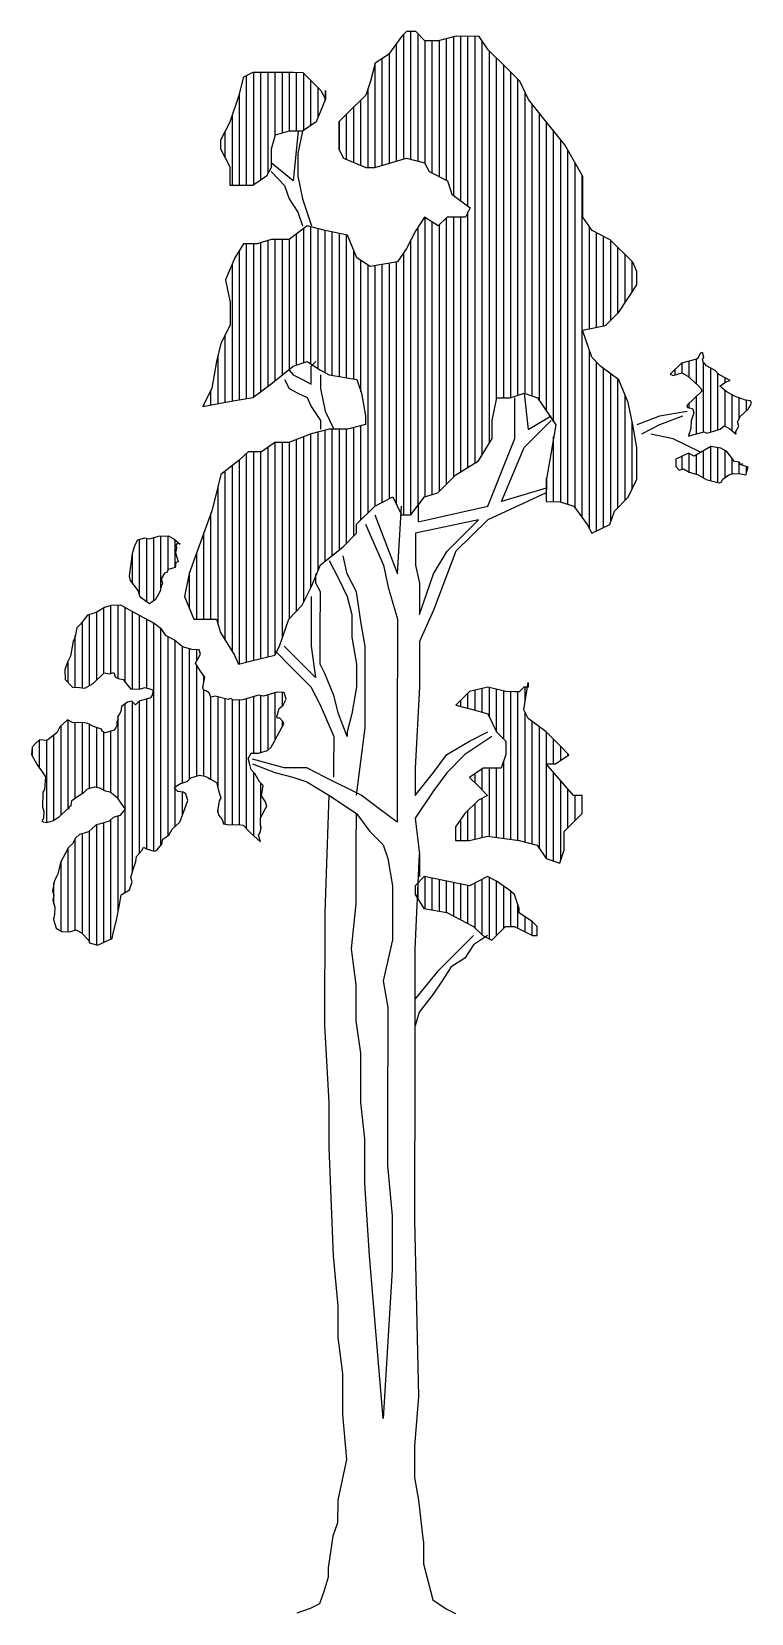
# Model space of a CAD drawing. Extents: x -1.95 to 2.08, y 0.02 to 8.89.
import ezdxf

# ---------------------------------------------------------------- set-up
doc = ezdxf.new("R2010")
doc.units = 0
doc.header["$LTSCALE"] = 0.4
doc.header["$MEASUREMENT"] = 0
doc.layers.get('0').update_dxf_attribs({"linetype": 'CONTINUOUS'})
doc.layers.add('ARBOLES', color=3, linetype='CONTINUOUS')

# ---------------------------------------------------------------- blocks, each defined once
blk = doc.blocks.new('*X14')
at = {"color": 0}
for p, q in [((12.24, 8.8612), (12.24, 9.1908)), ((12.26, 8.8671), (12.26, 9.216)), ((12.28, 8.8663), (12.28, 9.2242)), ((12.3, 8.8611), (12.3, 9.218)), ((12.32, 8.8535), (12.32, 9.1981)), ((12.34, 8.8274), (12.34, 9.198)), ((12.36, 8.817), (12.36, 9.1989)), ((12.38, 8.8067), (12.38, 9.2041)), ((12.4, 8.7644), (12.4, 9.2092)), ((12.42, 8.7495), (12.42, 9.211)), ((12.44, 8.7346), (12.44, 9.211)), ((12.46, 8.0147), (12.46, 9.211)), ((12.48, 8.0375), (12.48, 9.1977)), ((12.2, 8.8495), (12.2, 9.1491)), ((12.22, 8.8553), (12.22, 9.164)), ((12.5, 8.0705), (12.5, 9.1702)), ((12.52, 8.1941), (12.52, 9.1501)), ((11.82, 8.7931), (11.82, 9.1012)), ((11.84, 8.7946), (11.84, 9.1101)), ((11.86, 8.8084), (11.86, 9.1101)), ((11.88, 8.8277), (11.88, 9.1101)), ((11.9, 8.933), (11.9, 9.1101)), ((11.92, 8.9393), (11.92, 9.1101)), ((11.94, 8.945), (11.94, 9.1101)), ((11.96, 8.945), (11.96, 9.11)), ((11.98, 8.9471), (11.98, 9.107)), ((12.18, 8.8436), (12.18, 9.1361)), ((12.54, 8.1973), (12.54, 9.1301)), ((12.56, 8.1979), (12.56, 9.1101)), ((11.8, 8.7931), (11.8, 9.0509)), ((12, 8.9609), (12, 9.087)), ((12.02, 8.9843), (12.02, 9.067)), ((12.16, 8.8434), (12.16, 9.0653)), ((12.58, 8.2045), (12.58, 9.09)), ((12.6, 8.2094), (12.6, 9.0542)), ((12.04, 9.0331), (12.04, 9.0359)), ((12.12, 8.8575), (12.12, 9.0126)), ((12.14, 8.8491), (12.14, 9.0326)), ((12.62, 8.2025), (12.62, 9.0212)), ((11.78, 8.7931), (11.78, 8.9889)), ((12.08, 8.8908), (12.08, 8.9727)), ((12.1, 8.8659), (12.1, 8.9926)), ((12.64, 8.1899), (12.64, 8.996)), ((12.66, 8.1601), (12.66, 8.9709)), ((11.76, 8.8712), (11.76, 8.9437)), ((12.68, 8.1304), (12.68, 8.9457)), ((12.7, 7.9056), (12.7, 8.9205)), ((12.72, 7.8987), (12.72, 8.8909)), ((12.74, 7.8879), (12.74, 8.856)), ((12.76, 7.8609), (12.76, 8.821)), ((12.32, 7.9202), (12.32, 8.7033)), ((12.38, 7.9557), (12.38, 8.7023)), ((12.4, 7.9756), (12.4, 8.7042)), ((12.42, 7.9902), (12.42, 8.7042)), ((12.44, 8.0025), (12.44, 8.7186)), ((11.96, 8.2894), (11.96, 8.6571)), ((11.98, 8.2961), (11.98, 8.6725)), ((12, 8.2922), (12, 8.6773)), ((12.02, 8.2791), (12.02, 8.6721)), ((12.04, 8.2676), (12.04, 8.667)), ((12.06, 8.26), (12.06, 8.6628)), ((12.08, 8.2566), (12.08, 8.6586)), ((12.1, 8.2532), (12.1, 8.6544)), ((12.3, 7.8957), (12.3, 8.6762)), ((12.34, 7.9264), (12.34, 8.6902)), ((12.36, 7.9357), (12.36, 8.6834)), ((12.78, 8.3907), (12.78, 8.6771)), ((12.8, 8.3947), (12.8, 8.6598)), ((12.82, 8.3988), (12.82, 8.6495)), ((11.8, 8.1916), (11.8, 8.6112)), ((11.82, 8.195), (11.82, 8.6294)), ((11.84, 8.2), (11.84, 8.6294)), ((11.86, 8.2148), (11.86, 8.6326)), ((11.88, 8.2296), (11.88, 8.6385)), ((11.9, 8.2453), (11.9, 8.641)), ((11.92, 8.2616), (11.92, 8.6409)), ((11.94, 8.2778), (11.94, 8.6417)), ((12.12, 8.2498), (12.12, 8.6112)), ((12.26, 7.8689), (12.26, 8.6044)), ((12.28, 7.8689), (12.28, 8.64)), ((12.84, 8.4149), (12.84, 8.6383)), ((12.86, 8.4348), (12.86, 8.6188)), ((11.78, 8.1883), (11.78, 8.5739)), ((12.14, 8.2145), (12.14, 8.5826)), ((12.16, 7.8749), (12.16, 8.5695)), ((12.18, 7.8942), (12.18, 8.5678)), ((12.2, 7.9045), (12.2, 8.5711)), ((12.22, 7.9148), (12.22, 8.5745)), ((12.24, 7.8977), (12.24, 8.5779)), ((12.88, 8.4637), (12.88, 8.5992)), ((12.9, 8.494), (12.9, 8.5796)), ((11.76, 8.1849), (11.76, 8.3741)), ((11.74, 8.1813), (11.74, 8.317)), ((12.78, 7.8306), (12.78, 8.3323)), ((12.8, 7.8242), (12.8, 8.2979)), ((12.82, 7.8339), (12.82, 8.2793)), ((12.84, 7.8496), (12.84, 8.2644)), ((12.86, 7.8898), (12.86, 8.2495)), ((11.72, 8.1776), (11.72, 8.2185)), ((11.7, 8.174), (11.7, 8.1797)), ((12.88, 7.9105), (12.88, 8.2047)), ((12.14, 7.8549), (12.14, 8.1191)), ((12.9, 7.9432), (12.9, 8.1285)), ((11.94, 7.5787), (11.94, 8.0725)), ((11.96, 7.5994), (11.96, 8.0804)), ((11.98, 7.6245), (11.98, 8.0882)), ((12, 7.6656), (12, 8.0961)), ((12.02, 7.7131), (12.02, 8.1014)), ((12.04, 7.7393), (12.04, 8.1065)), ((12.06, 7.7552), (12.06, 8.1094)), ((12.08, 7.7711), (12.08, 8.1094)), ((12.1, 7.7893), (12.1, 8.1094)), ((12.12, 7.8101), (12.12, 8.114)), ((12.68, 7.9062), (12.68, 8.0887)), ((11.82, 7.4566), (11.82, 8.0421)), ((11.84, 7.4617), (11.84, 8.0459)), ((11.86, 7.4665), (11.86, 8.0459)), ((11.88, 7.4711), (11.88, 8.0585)), ((11.9, 7.4776), (11.9, 8.0719)), ((11.92, 7.5246), (11.92, 8.0719)), ((11.76, 7.5178), (11.76, 7.9921)), ((11.78, 7.4852), (11.78, 8.0075)), ((11.8, 7.4515), (11.8, 8.0232)), ((11.74, 7.5617), (11.74, 7.9505)), ((12.66, 7.9062), (12.66, 7.9729)), ((11.72, 7.5769), (11.72, 7.8738)), ((11.7, 7.5769), (11.7, 7.8185)), ((11.68, 7.5769), (11.68, 7.7632)), ((11.66, 7.6054), (11.66, 7.7079)), ((12.44, 7.327), (12.44, 7.369)), ((12.46, 7.3217), (12.46, 7.3775)), ((12.48, 7.3158), (12.48, 7.3826)), ((12.5, 7.3015), (12.5, 7.3853)), ((12.52, 7.2604), (12.52, 7.3802)), ((12.54, 7.2404), (12.54, 7.375)), ((12.56, 6.9595), (12.56, 7.3734)), ((12.58, 6.9568), (12.58, 7.3734)), ((12.6, 7.3447), (12.6, 7.3864)), ((12.42, 7.3322), (12.42, 7.3498)), ((12.6, 6.9521), (12.6, 7.3156)), ((12.62, 6.9469), (12.62, 7.2893)), ((12.64, 6.9341), (12.64, 7.2745)), ((12.66, 7.1706), (12.66, 7.2593)), ((12.68, 7.1706), (12.68, 7.2393)), ((12.7, 7.1811), (12.7, 7.2192)), ((12.72, 7.1949), (12.72, 7.1992)), ((12.46, 7.1176), (12.46, 7.1439)), ((12.48, 7.0976), (12.48, 7.1577)), ((12.5, 6.9674), (12.5, 7.1592)), ((12.52, 6.9648), (12.52, 7.1592)), ((12.54, 6.9621), (12.54, 7.1799)), ((12.66, 6.9052), (12.66, 7.1693)), ((12.68, 6.8985), (12.68, 7.1462)), ((12.7, 6.9002), (12.7, 7.1231)), ((12.72, 6.9916), (12.72, 7.1001)), ((12.46, 6.9601), (12.46, 7.0604)), ((12.48, 6.9646), (12.48, 7.0749)), ((12.74, 7.0115), (12.74, 7.0822)), ((12.76, 7.0315), (12.76, 7.0822)), ((12.42, 6.9565), (12.42, 7.0155)), ((12.44, 6.9565), (12.44, 7.0405)), ((12.3, 6.7921), (12.3, 6.8375)), ((12.32, 6.7649), (12.32, 6.8546)), ((12.34, 6.7613), (12.34, 6.8505)), ((12.36, 6.7576), (12.36, 6.8464)), ((12.38, 6.7539), (12.38, 6.8423)), ((12.4, 6.7437), (12.4, 6.8382)), ((12.42, 6.7333), (12.42, 6.8341)), ((12.46, 6.7106), (12.46, 6.8372)), ((12.48, 6.6917), (12.48, 6.8475)), ((12.5, 6.6804), (12.5, 6.8524)), ((12.52, 6.6901), (12.52, 6.8417)), ((12.44, 6.7229), (12.44, 6.83)), ((12.54, 6.7094), (12.54, 6.8279)), ((12.56, 6.7146), (12.56, 6.8134)), ((12.58, 6.7098), (12.58, 6.7748)), ((12.6, 6.7), (12.6, 6.742)), ((12.62, 6.6903), (12.62, 6.7281))]:
    blk.add_line(p, q, dxfattribs=at)
blk = doc.blocks.new('*X15')
at = {"color": 0}
for p, q in [((13.04, 8.267), (13.04, 8.2947)), ((13.06, 8.2544), (13.06, 8.3006)), ((13.08, 8.2357), (13.08, 8.3064)), ((13.1, 8.3117), (13.1, 8.3134)), ((13.1, 8.1019), (13.1, 8.2961)), ((13.02, 8.2618), (13.02, 8.2769)), ((13.12, 8.1016), (13.12, 8.2807)), ((13.14, 8.1074), (13.14, 8.2654)), ((13.16, 8.2409), (13.16, 8.2535)), ((13.16, 8.1173), (13.16, 8.2178)), ((13.18, 8.1048), (13.18, 8.2061)), ((13.06, 8.169), (13.06, 8.1829)), ((13.08, 8.096), (13.08, 8.2015)), ((13.2, 8.1397), (13.2, 8.1972)), ((13.22, 8.1613), (13.22, 8.1901)), ((13.06, 8.0902), (13.06, 8.0976)), ((13.04, 7.9969), (13.04, 8.0336)), ((13.06, 7.9887), (13.06, 8.0413)), ((13.08, 7.9831), (13.08, 8.0375)), ((13.1, 7.9724), (13.1, 8.049)), ((13.12, 7.9652), (13.12, 8.0606)), ((13.14, 7.9601), (13.14, 8.0572)), ((13.16, 7.9736), (13.16, 8.0495)), ((13.18, 7.9838), (13.18, 8.0273)), ((13.2, 7.984), (13.2, 8.0171)), ((13.22, 7.9865), (13.22, 8.0049)), ((11.58, 7.665), (11.58, 7.8096)), ((11.6, 7.7152), (11.6, 7.8102)), ((11.52, 7.6448), (11.52, 7.8008)), ((11.54, 7.6251), (11.54, 7.8037)), ((11.56, 7.628), (11.56, 7.8056)), ((11.62, 7.7239), (11.62, 7.7987)), ((11.5, 7.6787), (11.5, 7.7612)), ((11.38, 7.3909), (11.38, 7.59)), ((11.4, 7.4063), (11.4, 7.5962)), ((11.42, 7.4252), (11.42, 7.6081)), ((11.44, 7.425), (11.44, 7.6146)), ((11.46, 7.4108), (11.46, 7.6153)), ((11.48, 7.3994), (11.48, 7.6086)), ((11.5, 7.3805), (11.5, 7.5976)), ((11.52, 7.3812), (11.52, 7.5867)), ((11.36, 7.3843), (11.36, 7.5698)), ((11.54, 7.3834), (11.54, 7.5761)), ((11.56, 6.9264), (11.56, 7.565)), ((11.58, 6.9425), (11.58, 7.5497)), ((11.34, 7.3859), (11.34, 7.5308)), ((11.6, 6.97), (11.6, 7.5276)), ((11.62, 7.1068), (11.62, 7.516)), ((11.64, 7.1178), (11.64, 7.5002)), ((11.32, 7.3987), (11.32, 7.4603)), ((11.66, 7.1284), (11.66, 7.4932)), ((11.68, 7.4589), (11.68, 7.4909)), ((11.68, 7.1365), (11.68, 7.4488)), ((11.7, 7.4007), (11.7, 7.4177)), ((11.7, 7.1368), (11.7, 7.3784)), ((11.88, 7.2102), (11.88, 7.3646)), ((11.9, 7.2386), (11.9, 7.3705)), ((11.92, 7.3342), (11.92, 7.3711)), ((11.48, 6.8105), (11.48, 7.3393)), ((11.5, 6.868), (11.5, 7.3459)), ((11.52, 6.9213), (11.52, 7.3472)), ((11.54, 6.9325), (11.54, 7.353)), ((11.72, 7.127), (11.72, 7.3579)), ((11.74, 7.1023), (11.74, 7.359)), ((11.76, 7.0022), (11.76, 7.354)), ((11.78, 7.0008), (11.78, 7.3508)), ((11.8, 7.0008), (11.8, 7.3503)), ((11.82, 6.9892), (11.82, 7.354)), ((11.84, 7.2013), (11.84, 7.3598)), ((11.86, 7.2033), (11.86, 7.3622)), ((11.3, 7.0278), (11.3, 7.2778)), ((11.32, 7.0448), (11.32, 7.293)), ((11.34, 7.0748), (11.34, 7.2859)), ((11.36, 7.0883), (11.36, 7.2866)), ((11.38, 7.1027), (11.38, 7.2812)), ((11.46, 7.0723), (11.46, 7.3053)), ((11.92, 7.2761), (11.92, 7.2909)), ((11.24, 7.1587), (11.24, 7.2379)), ((11.26, 7.0066), (11.26, 7.237)), ((11.28, 7.0126), (11.28, 7.252)), ((11.4, 7.1054), (11.4, 7.2725)), ((11.42, 7.0975), (11.42, 7.2598)), ((11.44, 7.091), (11.44, 7.2626)), ((11.22, 7.1932), (11.22, 7.219)), ((11.84, 6.9693), (11.84, 7.1472)), ((11.62, 6.996), (11.62, 7.1017)), ((11.86, 7.022), (11.86, 7.1166)), ((11.64, 7.0277), (11.64, 7.0916)), ((11.44, 6.6796), (11.44, 7.0151)), ((11.46, 6.7557), (11.46, 7.0248)), ((11.74, 7.0337), (11.74, 7.0467)), ((11.36, 6.6945), (11.36, 6.9753)), ((11.38, 6.6693), (11.38, 6.9832)), ((11.4, 6.6632), (11.4, 7.0002)), ((11.42, 6.6707), (11.42, 7.0061)), ((11.86, 6.9916), (11.86, 6.9939)), ((11.32, 6.7002), (11.32, 6.9344)), ((11.34, 6.7049), (11.34, 6.9612)), ((11.3, 6.7022), (11.3, 6.8979)), ((11.28, 6.7771), (11.28, 6.8373)), ((11.28, 6.7323), (11.28, 6.739))]:
    blk.add_line(p, q, dxfattribs=at)

msp = doc.modelspace()

# ---------------------------------------------------------------- linework, layer by layer
at = {"layer": 'ARBOLES'}
for points in [[(0.1519, 8.894), (0.1259, 8.868), (0.0505, 8.7667), (-0.0249, 8.7175), (-0.051, 8.6162), (-0.0771, 8.538), (-0.1786, 8.4367), (-0.2279, 8.3876), (-0.2279, 8.3123), (-0.228, 8.2341), (-0.202, 8.1848), (-0.0775, 8.1326), (-0.0254, 8.1325), (0.1513, 8.1845), (0.2527, 8.1584), (0.2787, 8.1091), (0.38, 8.0569), (0.406, 7.9816), (0.5073, 7.9062), (0.4812, 7.8541), (0.3798, 7.8542), (0.3277, 7.805), (0.2524, 7.8543), (0.2031, 7.779), (0.1509, 7.6777), (0.1016, 7.6025), (-0.0519, 7.5766), (-0.1271, 7.6258), (-0.1792, 7.7533), (-0.3037, 7.7795), (-0.405, 7.8056), (-0.5064, 7.7275), (-0.6078, 7.7276), (-0.686, 7.7045), (-0.7613, 7.7046), (-0.8106, 7.6264), (-0.8628, 7.5019), (-0.8369, 7.3745), (-0.8369, 7.3484), (-0.837, 7.2471), (-0.8892, 7.1458), (-0.9124, 7.0444), (-0.9386, 6.8939), (-0.9908, 6.7926), (-0.8634, 6.8156), (-0.7099, 6.8416), (-0.6085, 6.9168), (-0.4839, 7.018), (-0.4057, 7.044), (-0.3304, 6.9947), (-0.2812, 6.9686), (-0.1277, 6.9424), (-0.1017, 6.8671), (-0.0787, 6.7397), (-0.0787, 6.6904), (-0.1801, 6.6645), (-0.2814, 6.6645), (-0.3828, 6.6386), (-0.5074, 6.5894), (-0.5856, 6.5895), (-0.6609, 6.5374), (-0.7362, 6.5375), (-0.7884, 6.4883), (-0.8898, 6.4102), (-0.9131, 6.3089), (-0.9392, 6.2075), (-1.0669, 5.8544), (-1.0931, 5.727), (-1.0411, 5.5995), (-0.9137, 5.5994), (-0.8906, 5.5241), (-0.8125, 5.3966), (-0.7894, 5.3473), (-0.688, 5.3733), (-0.5866, 5.3964), (-0.5605, 5.4485), (-0.5082, 5.599), (-0.4329, 5.6772), (-0.3836, 5.7785), (-0.3313, 5.903), (-0.2038, 6.0042), (-0.1285, 6.0823), (-0.1284, 6.1316), (-0.027, 6.2328), (0.0744, 6.2849), (0.1236, 6.1835), (0.1757, 6.1834), (0.2511, 6.2847), (0.3264, 6.3078), (0.4278, 6.4091), (0.5553, 6.4872), (0.6307, 6.6116), (0.6308, 6.713), (0.657, 6.8404), (0.7323, 6.8403), (0.8105, 6.8663), (0.8857, 6.8402), (0.987, 6.6895), (0.9608, 6.5361), (0.9346, 6.3855), (0.9345, 6.2581), (1.0127, 6.258), (1.0879, 6.2319), (1.1632, 6.1305), (1.1892, 6.0812), (1.2906, 6.1304), (1.3167, 6.2056), (1.3921, 6.2838), (1.4414, 6.3851), (1.4415, 6.5617), (1.4185, 6.6892), (1.3925, 6.8137), (1.3405, 6.9412), (1.2392, 7.0165), (1.19, 7.0687), (1.138, 7.2193), (1.2655, 7.2453), (1.3408, 7.3205), (1.4423, 7.4739), (1.4424, 7.5492), (1.4192, 7.6014), (1.2919, 7.726), (1.1906, 7.7782), (1.1386, 7.8535), (1.1388, 8.0823), (1.0375, 8.2591), (0.9363, 8.3866), (0.835, 8.5141), (0.7859, 8.6155), (0.7107, 8.6908), (0.6094, 8.7923), (0.5573, 8.8676), (0.4299, 8.8677), (0.3285, 8.8417), (0.2533, 8.8418), (0.2041, 8.894)], [(-0.303, 8.5643), (-0.303, 8.515), (-0.3553, 8.3877), (-0.4306, 8.3356), (-0.5059, 8.3357), (-0.5841, 8.3126), (-0.6074, 8.2344), (-0.6074, 8.133), (-0.6335, 8.0838), (-0.7089, 8.0318), (-0.8363, 8.0319), (-0.8362, 8.1332), (-0.8883, 8.2346), (-0.8882, 8.2868), (-0.836, 8.3881), (-0.7866, 8.5386), (-0.7605, 8.64), (-0.7083, 8.666), (-0.5838, 8.6659), (-0.4825, 8.6658), (-0.4303, 8.6657), (-0.3811, 8.6165), (-0.3291, 8.5643), (-0.303, 8.515)], [(1.7887, 7.0748), (1.7792, 7.0596), (1.755, 7.0525), (1.6923, 7.0341), (1.6281, 6.9735), (1.6443, 6.9659), (1.6941, 6.9805), (1.7273, 6.9624), (1.7827, 6.9106), (1.8026, 6.8901), (1.8064, 6.8773), (1.7213, 6.7982), (1.7251, 6.7853), (1.7526, 6.7811), (1.7602, 6.7554), (1.7468, 6.7113), (1.7449, 6.6705), (1.7305, 6.6245), (1.7561, 6.632), (1.8188, 6.6504), (1.8336, 6.6423), (1.872, 6.6536), (1.8962, 6.6607), (1.9091, 6.6645), (1.9299, 6.683), (1.9461, 6.6754), (1.9627, 6.6663), (1.9978, 6.6364), (1.9944, 6.6478), (2.0125, 6.6809), (2.0054, 6.7052), (2.0221, 6.7379), (2.0649, 6.7767), (2.083, 6.8099), (2.0792, 6.8227), (2.0502, 6.8266), (1.9891, 6.8504), (1.9412, 6.8766), (1.9061, 6.9065), (1.9394, 6.9302), (1.9636, 6.9373), (1.9323, 6.9544), (1.8991, 6.9726), (1.8806, 6.9934), (1.8309, 7.0206), (1.8309, 7.0206), (1.8309, 7.0206), (1.8124, 7.0415), (1.8086, 7.0543), (1.8162, 7.0705), (1.8091, 7.0947), (1.7977, 7.0913)], [(2.034, 6.4706), (2.0212, 6.4669), (2.0174, 6.4797), (1.9884, 6.4836), (1.9458, 6.5391), (1.9127, 6.5573), (1.8557, 6.5669), (1.7631, 6.5134), (1.7318, 6.5305), (1.66, 6.4955), (1.6595, 6.4551), (1.678, 6.4343), (1.7037, 6.4418), (1.7354, 6.4233), (1.781, 6.4103), (1.8293, 6.3827), (1.9028, 6.3641), (1.9142, 6.3674), (1.9233, 6.384), (1.9566, 6.4077), (1.9822, 6.4152), (2.023, 6.4133), (2.0524, 6.408), (2.0657, 6.4521), (2.0212, 6.4669)], [(-1.1316, 6.0277), (-1.141, 6.0125), (-1.1373, 5.9997), (-1.1426, 5.9703), (-1.1355, 5.9461), (-1.1279, 5.9205), (-1.1408, 5.9167), (-1.145, 5.8891), (-1.1835, 5.8779), (-1.1835, 5.8779), (-1.1911, 5.8617), (-1.204, 5.8579), (-1.2225, 5.8262), (-1.215, 5.8005), (-1.2226, 5.7844), (-1.2283, 5.7564), (-1.2545, 5.7085), (-1.2892, 5.6844), (-1.3409, 5.7234), (-1.3517, 5.7604), (-1.3943, 5.816), (-1.4014, 5.8402), (-1.3846, 5.9674), (-1.3713, 6.0115), (-1.3531, 6.0447), (-1.3161, 6.0555), (-1.2881, 6.0498), (-1.2753, 6.0536), (-1.2383, 6.0645), (-1.1846, 6.0663), (-1.1519, 6.0496), (-1.1168, 6.0196)], [(-1.6016, 4.9965), (-1.6343, 5.0132), (-1.6623, 5.0189), (-1.7159, 5.0171), (-1.7487, 5.0338), (-1.7914, 4.9949), (-1.8081, 4.9622), (-1.8637, 4.9196), (-1.9045, 4.9215), (-1.9264, 4.9012), (-1.9468, 4.8813), (-1.9488, 4.8405), (-1.9176, 4.7816), (-1.8939, 4.7483), (-1.8716, 4.7146), (-1.8775, 4.6448), (-1.8865, 4.6282), (-1.889, 4.547), (-1.8815, 4.5214), (-1.8834, 4.4806), (-1.8925, 4.464), (-1.8631, 4.4587), (-1.826, 4.4696), (-1.7928, 4.4933), (-1.7504, 4.5336), (-1.7376, 4.5373), (-1.741, 4.5487), (-1.7281, 4.5525), (-1.7243, 4.5815), (-1.6896, 4.6056), (-1.6559, 4.6278), (-1.6354, 4.6478), (-1.597, 4.659), (-1.569, 4.6533), (-1.5362, 4.6366), (-1.5083, 4.6309), (-1.4717, 4.6014), (-1.4495, 4.5677), (-1.4254, 4.533), (-1.4553, 4.4979), (-1.4923, 4.4871), (-1.5142, 4.4667), (-1.5384, 4.4596), (-1.5641, 4.4521), (-1.5883, 4.445), (-1.6102, 4.4246), (-1.6311, 4.4061), (-1.6809, 4.3915), (-1.7028, 4.3712), (-1.7195, 4.3384), (-1.7418, 4.3195), (-1.7585, 4.2867), (-1.7861, 4.2384), (-1.8047, 4.1649), (-1.8218, 4.1336), (-1.8328, 4.0762), (-1.8253, 4.0505), (-1.831, 4.0226), (-1.8197, 3.9841), (-1.8203, 3.9437), (-1.826, 3.9157), (-1.8114, 3.8659), (-1.7796, 3.8473), (-1.7374, 3.8458), (-1.7004, 3.8567), (-1.669, 3.8396), (-1.6288, 3.7972), (-1.625, 3.7844), (-1.5809, 3.7711), (-1.5809, 3.7711), (-1.4973, 3.808), (-1.492, 3.8374), (-1.4734, 3.9109), (-1.4677, 3.9389), (-1.4624, 3.9683), (-1.4624, 3.9683), (-1.4566, 3.9963), (-1.4471, 4.0532), (-1.401, 4.0807), (-1.3862, 4.1252), (-1.3937, 4.1509), (-1.3804, 4.195), (-1.3656, 4.2396), (-1.3617, 4.2686), (-1.3304, 4.3041), (-1.3227, 4.3202), (-1.3061, 4.3112), (-1.262, 4.2978), (-1.2492, 4.3016), (-1.2192, 4.3367), (-1.2139, 4.3661), (-1.1803, 4.3883), (-1.1621, 4.4215), (-1.1194, 4.4603), (-1.097, 4.5211), (-1.0746, 4.5818), (-1.0859, 4.6203), (-1.1006, 4.6283), (-1.13, 4.6336), (-1.1503, 4.6555), (-1.1152, 4.6782), (-1.0782, 4.689), (-1.0577, 4.709), (-1.0321, 4.7165), (-1.0079, 4.7236), (-0.9785, 4.7183), (-0.9623, 4.7107), (-0.9472, 4.7012), (-0.9306, 4.6921), (-0.914, 4.6831), (-0.9031, 4.646), (-0.8885, 4.5962), (-0.8975, 4.5796), (-0.9071, 4.5226), (-0.9, 4.4984), (-0.8811, 4.4761), (-0.874, 4.4519), (-0.8446, 4.4466), (-0.791, 4.4484), (-0.7634, 4.4441), (-0.7232, 4.4018), (-0.6677, 4.35), (-0.6786, 4.387), (-0.6695, 4.4036), (-0.6638, 4.4316), (-0.6676, 4.4444), (-0.6671, 4.4848), (-0.658, 4.5013), (-0.6399, 4.5345), (-0.6399, 4.5345), (-0.6318, 4.5492), (-0.6393, 4.5749), (-0.6616, 4.6086), (-0.652, 4.6655), (-0.6724, 4.6874), (-0.6984, 4.7339), (-0.7183, 4.7544), (-0.7292, 4.7914), (-0.7367, 4.8171), (-0.7196, 4.8484), (-0.6778, 4.8483), (-0.6279, 4.8629), (-0.6071, 4.8814), (-0.5889, 4.9146), (-0.5718, 4.9459), (-0.5461, 4.9952), (-0.5366, 5.0104), (-0.5404, 5.0232), (-0.5607, 5.0451), (-0.5721, 5.0417), (-0.5755, 5.0531), (-0.5625, 5.0987), (-0.5402, 5.1176), (-0.5235, 5.1504), (-0.5344, 5.1874), (-0.5752, 5.1894), (-0.6122, 5.1785), (-0.6507, 5.1672), (-0.6787, 5.1729), (-0.7157, 5.1621), (-0.7414, 5.1545), (-0.7656, 5.1474), (-0.8188, 5.1442), (-0.8353, 5.1533), (-0.8482, 5.1495), (-0.9217, 5.1681), (-0.9459, 5.161), (-0.9535, 5.1867), (-0.97, 5.1957), (-0.9862, 5.2034), (-0.99, 5.2162), (-0.9847, 5.2456), (-0.979, 5.2736), (-1.0026, 5.3068), (-1.0301, 5.3529), (-1.0301, 5.3529), (-1.0029, 5.4027), (-1.01, 5.4269), (-1.0522, 5.4284), (-1.0964, 5.4418), (-1.113, 5.4508), (-1.148, 5.4808), (-1.1646, 5.4898), (-1.1812, 5.4989), (-1.1964, 5.5084), (-1.2201, 5.5416), (-1.2566, 5.5712), (-1.2883, 5.5897), (-1.3211, 5.6064), (-1.3855, 5.6416), (-1.45, 5.6768), (-1.5036, 5.675), (-1.5407, 5.6642), (-1.5868, 5.6367), (-1.6366, 5.6221), (-1.6756, 5.5704), (-1.6961, 5.5505), (-1.7071, 5.4931), (-1.7161, 5.4765), (-1.7315, 5.3916), (-1.7481, 5.3588), (-1.7629, 5.3143), (-1.7611, 5.2607), (-1.7208, 5.2183), (-1.68, 5.2164), (-1.6511, 5.2125), (-1.6045, 5.2385), (-1.5841, 5.2585), (-1.5622, 5.2788), (-1.5418, 5.2987), (-1.5124, 5.2934), (-1.4881, 5.3005), (-1.4806, 5.2749), (-1.4644, 5.2673), (-1.4365, 5.2615), (-1.4128, 5.2283), (-1.3924, 5.2064), (-1.3388, 5.2082), (-1.3146, 5.2153), (-1.269, 5.2024), (-1.2743, 5.173), (-1.2838, 5.1578), (-1.3208, 5.1469), (-1.3465, 5.1394), (-1.3669, 5.1195), (-1.3869, 5.14), (-1.4111, 5.1328), (-1.4462, 5.1102), (-1.4501, 5.0812), (-1.4591, 5.0646), (-1.4686, 5.0494), (-1.4648, 5.0366), (-1.4739, 5.02), (-1.4701, 5.0072), (-1.4782, 4.9925), (-1.4873, 4.9759), (-1.5001, 4.9721), (-1.5243, 4.965), (-1.5371, 4.9613), (-1.5537, 4.9703), (-1.557, 4.9817)], [(0.8322, 5.2185), (0.8091, 5.2186), (0.783, 5.1925), (0.7569, 5.1925), (0.7077, 5.1926), (0.6064, 5.2187), (0.505, 5.1927), (0.4267, 5.1175), (0.5281, 5.0914), (0.6062, 5.0681), (0.6554, 4.9667), (0.7075, 4.9146), (0.7074, 4.8393), (0.6813, 4.764), (0.606, 4.7641), (0.5799, 4.7641), (0.5046, 4.712), (0.5538, 4.6628), (0.6058, 4.6106), (0.5537, 4.5846), (0.4783, 4.5093), (0.4261, 4.4341), (0.4261, 4.3588), (0.5043, 4.3587), (0.6056, 4.3818), (0.7823, 4.3585), (0.8836, 4.3323), (0.9328, 4.257), (1.0109, 4.2309), (1.0342, 4.3062), (1.0342, 4.3583), (1.0343, 4.4075), (1.1357, 4.5088), (1.1358, 4.6101), (1.0866, 4.6102), (0.9332, 4.787), (0.9854, 4.7869), (1.0607, 4.839), (1.0115, 4.8882), (0.9334, 4.9665), (0.8321, 5.0419), (0.809, 5.0911), (0.8323, 5.2446)], [(0.782, 3.9762), (0.756, 4.0544), (0.7299, 4.0776), (0.6547, 4.1298), (0.6055, 4.1559), (0.5041, 4.1039), (0.3767, 4.1301), (0.2493, 4.1562), (0.2, 4.1041), (0.1999, 4.0549), (0.2491, 3.9767), (0.3765, 3.9534), (0.527, 3.8751), (0.5791, 3.8258), (0.6283, 3.7997), (0.7066, 3.8749), (0.7558, 3.8749), (0.8571, 3.8256), (0.8832, 3.8256), (0.8832, 3.8748), (0.8572, 3.9009), (0.7819, 3.9531)]]:
    msp.add_lwpolyline(points, close=True, dxfattribs=at)
at = {"layer": 'ARBOLES', "color": 7}
for points in [[(-0.4567, 8.3356), (-0.483, 8.0576), (-0.6074, 8.1591)], [(-0.4306, 8.3356), (-0.4568, 8.2111), (-0.4569, 8.0837), (-0.4309, 7.9562), (-0.3818, 7.8056)], [(-0.6075, 8.1099), (-0.5322, 8.0316), (-0.5062, 7.9563), (-0.4571, 7.881), (-0.4311, 7.8057)], [(-0.507, 6.9949), (-0.4839, 6.9688), (-0.4318, 6.9427), (-0.3826, 6.9166), (-0.3825, 6.9687), (-0.3825, 7.0179), (-0.3564, 7.044)], [(-0.5332, 6.9428), (-0.5071, 6.8935), (-0.4579, 6.8674), (-0.4058, 6.8413), (-0.3827, 6.792), (-0.3306, 6.7138), (-0.3307, 6.6646)], [(-0.3304, 6.9687), (-0.3305, 6.8934), (-0.3045, 6.7659), (-0.2554, 6.6645)], [(0.2156, 6.2457), (0.2156, 6.2457), (0.2156, 6.1457), (0.2156, 6.1457), (0.6072, 6.2323), (0.7581, 6.6115), (0.7583, 6.8403)], [(0.8105, 6.8663), (0.8335, 6.6636), (0.961, 6.7388)], [(1.7226, 6.7642), (1.5691, 6.7383), (1.4416, 6.6891)], [(0.9345, 6.3334), (0.6825, 6.2583), (0.8102, 6.5623), (0.9609, 6.7127)], [(1.6965, 6.7381), (1.5691, 6.689), (1.4677, 6.637)], [(1.7977, 6.5353), (1.6443, 6.6108), (1.5198, 6.6369)], [(0.9345, 6.3073), (0.6072, 6.157), (0.4275, 5.9805), (0.3027, 5.6505), (0.2243, 5.4739), (0.2241, 5.2191), (0.2005, 4.7644), (0.2004, 4.6109), (0.3019, 4.7383), (0.3773, 4.8396), (0.5047, 4.9147), (0.6061, 4.9668)], [(-0.027, 6.1836), (0.1001, 5.8534), (0.1236, 6.2327)], [(-0.0792, 6.1315), (0.022, 5.9027), (0.0479, 5.7781), (0.0999, 5.5985), (0.0993, 4.9412), (0.0989, 4.4604), (-0.0024, 4.5358), (-0.1037, 4.6112), (-0.3063, 4.7127), (-0.4076, 4.7649), (-0.535, 4.765), (-0.7116, 4.8144)], [(0.555, 6.157), (0.2017, 6.0821), (0.2016, 5.9546), (0.2015, 5.9025), (0.2246, 5.8011), (0.2245, 5.6766), (0.2244, 5.6245), (0.3028, 5.8532), (0.3782, 5.9805), (0.555, 6.157)], [(-0.1297, 4.6112), (-0.0802, 4.9905), (-0.08, 5.2193), (-0.0798, 5.4481), (-0.1028, 5.5755), (-0.1287, 5.7522), (-0.1808, 5.8536), (-0.2039, 5.955)], [(-0.2821, 5.929), (-0.23, 5.8276), (-0.1809, 5.7262), (-0.1549, 5.6248), (-0.155, 5.4974), (-0.1291, 5.3468), (-0.1292, 5.2194), (-0.1554, 5.0688), (-0.1815, 4.9675), (-0.1816, 4.9414), (-0.2307, 5.0689), (-0.2567, 5.1702), (-0.3058, 5.2948), (-0.3318, 5.3469), (-0.3318, 5.3962), (-0.3317, 5.4483), (-0.3316, 5.5497), (-0.3316, 5.5989), (-0.3315, 5.6771), (-0.3315, 5.7524), (-0.3575, 5.8016), (-0.3574, 5.8538)], [(-0.3836, 5.7264), (-0.3838, 5.4483), (-0.3579, 5.2717), (-0.5344, 5.4485)], [(-0.5866, 5.4225), (-0.4853, 5.321), (-0.384, 5.2196), (-0.332, 5.1182), (-0.2569, 4.9415), (-0.257, 4.7648), (-0.257, 4.7127)], [(0.6293, 4.9407), (0.4786, 4.8395), (0.3772, 4.7382), (0.3018, 4.6369), (0.2003, 4.4835), (0.2233, 4.2808), (0.2232, 4.1563)], [(-0.7116, 4.7884), (-0.5872, 4.739), (-0.4858, 4.7129), (-0.4077, 4.6867), (-0.2832, 4.6113), (-0.1298, 4.5099), (-0.0546, 4.4084), (0.0206, 4.3331), (0.0466, 4.2578), (0.0726, 4.1043), (0.0723, 3.8002), (0.02, 3.5715), (0.0459, 3.4208), (0.0457, 3.1921), (0.0456, 2.9894), (0.0454, 2.8127), (0.0452, 2.5347), (0.071, 2.2538), (0.0709, 2.1032), (0.0707, 1.9497), (0.0208, 1.1157), (-0.0566, 2.028), (-0.0823, 2.4335), (-0.0821, 2.6854), (-0.1051, 2.8881), (-0.1049, 3.1661), (-0.1308, 3.3457), (-0.1306, 3.5484), (-0.1565, 3.7512), (-0.1302, 4.0031), (-0.1301, 4.1797), (-0.13, 4.3332), (-0.1298, 4.5099)], [(-0.2832, 4.6113), (-0.3069, 3.954), (-0.3075, 3.3198), (-0.2847, 2.8883), (-0.2849, 2.6363), (-0.2593, 2.0282), (-0.2335, 1.7473), (-0.2337, 1.5706), (-0.2078, 1.3679), (-0.2079, 1.2665), (-0.208, 1.1391), (-0.185, 0.8871), (-0.2344, 0.6584), (-0.2345, 0.531), (-0.2607, 0.4557), (-0.2869, 0.2791), (-0.2869, 0.2269), (-0.3102, 0.1517), (-0.3363, 0.0764), (-0.3884, 0.0504), (-0.4638, 0.0244)], [(0.2461, 0.4292), (0.2202, 0.658), (0.1972, 0.7854), (0.1973, 0.9621), (0.2207, 1.2401), (0.1984, 2.2305), (0.1991, 3.1166), (0.1997, 3.7508), (0.2233, 4.2808)], [(0.6052, 3.8258), (0.5269, 3.7737), (0.4776, 3.6985), (0.4023, 3.6493), (0.3501, 3.5712), (0.3008, 3.4959), (0.2225, 3.3946), (0.1993, 3.3194)], [(0.527, 3.8259), (0.4255, 3.7246), (0.3241, 3.6233), (0.1994, 3.4699)], [(0.2461, 0.4292), (0.246, 0.3018), (0.2979, 0.099), (0.3732, 0.0497), (0.4253, 0.0236)]]:
    msp.add_lwpolyline(points, dxfattribs=at)

# ---------------------------------------------------------------- block references
at = {"layer": 'ARBOLES', "xscale": 2, "yscale": 2, "zscale": 2}
for name in ['*X14', '*X15']:
    msp.add_blockref(name, (-24.3844, -9.5543), dxfattribs=at)

doc.saveas('drawing.dxf')
